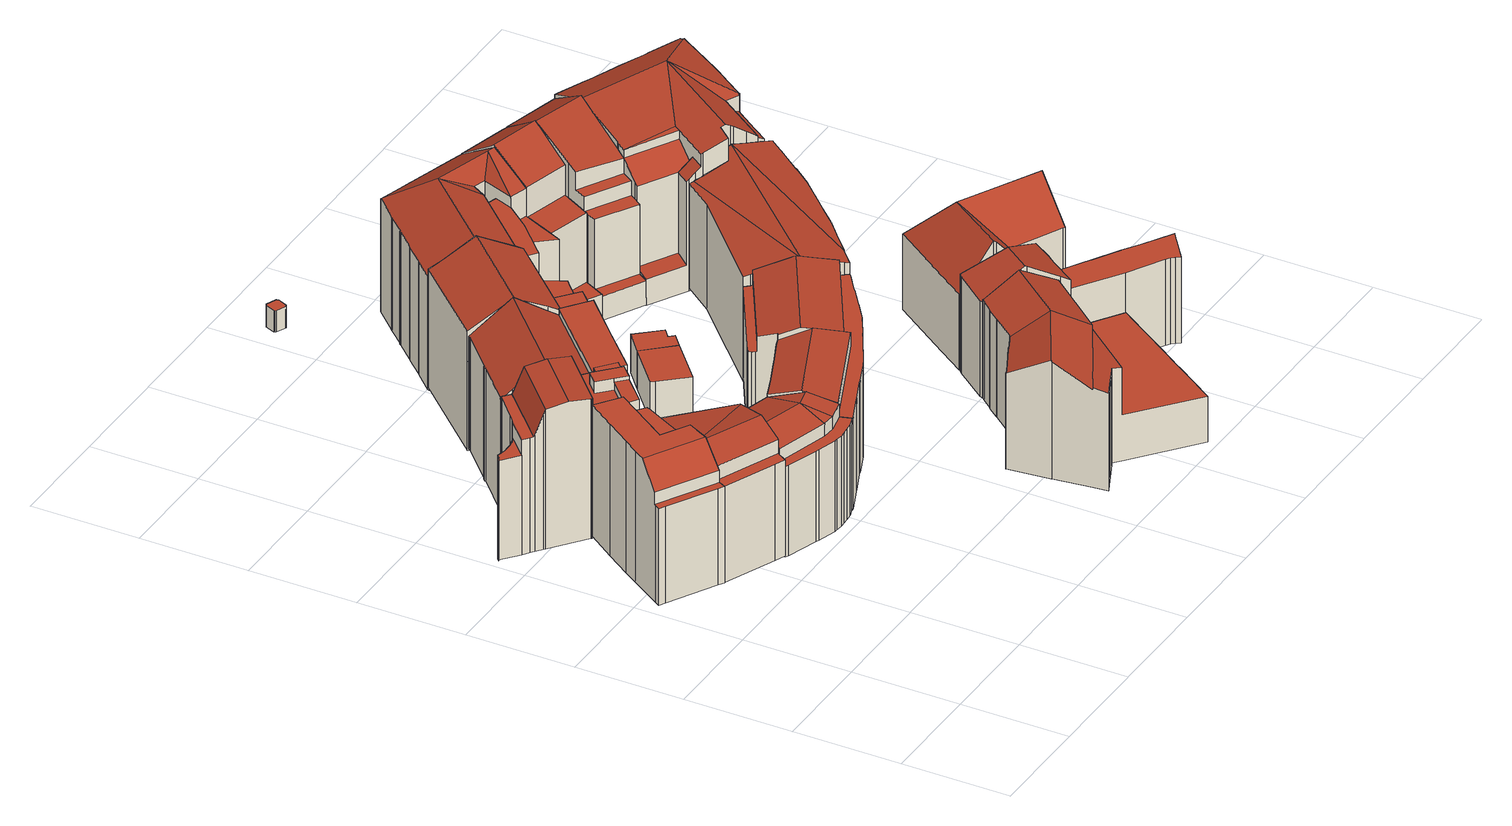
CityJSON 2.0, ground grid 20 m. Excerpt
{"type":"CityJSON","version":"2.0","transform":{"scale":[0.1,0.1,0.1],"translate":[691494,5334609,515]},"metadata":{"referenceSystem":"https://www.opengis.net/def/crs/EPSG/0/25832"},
"CityObjects":{
"building1":{"type":"Building","attributes":{"Gemeindeschluessel":"09162000","HoeheDach":"542.680","HoeheGrund":"517.402","Methode":"2000","NiedrigsteTraufeDesGebaeudes":"535.980","Geometrietyp2DReferenz":"3000","function":"31001_2000","roofType":"1000","measuredHeight":25.28,"storeysAboveGround":7},"geometry":[{"type":"MultiSurface","lod":"2","boundaries":[[[0,1,2,3]],[[4,5,6,7]],[[6,5,8,9,10,11,12,13]],[[14,15,16,17]],[[3,2,18,19]],[[20,21,22,23,24,10,9]],[[7,6,13,25]],[[0,26,12,11,27,28,1]],[[25,13,12,26]],[[29,16,15,30,31]],[[28,23,22,32,33,34,35,18,2,1]],[[19,18,35,36]],[[30,34,33,31]],[[37,17,16,29,32]],[[38,8,5,4]],[[20,9,8,38]],[[14,36,35,34,30,15]],[[10,24,27,11]],[[37,32,22,21]],[[28,27,24,23]],[[31,33,32,29]],[[37,21,20,38,4,7,25,26,0,3,19,36,14,17]]],"semantics":{"surfaces":[{"type":"WallSurface"},{"type":"RoofSurface"},{"type":"GroundSurface"}],"values":[0,0,1,0,0,0,0,0,0,1,1,0,0,0,0,0,0,0,0,1,0,2]}}]},
"building2":{"type":"Building","attributes":{"Gemeindeschluessel":"09162000","HoeheDach":"540.312","HoeheGrund":"517.470","Methode":"2000","NiedrigsteTraufeDesGebaeudes":"535.820","Geometrietyp2DReferenz":"3000","function":"31001_2000","roofType":"1000","measuredHeight":22.84,"storeysAboveGround":6},"geometry":[{"type":"MultiSurface","lod":"2","boundaries":[[[39,40,41,42,43]],[[44,45,46,47]],[[48,49,50,43,42]],[[51,52,53,54,49,48,55]],[[56,50,49,54]],[[57,39,43,50,56,58]],[[47,46,8,59]],[[60,61,62,63]],[[51,64,44,47,59,65,40,39,57,60,63,66,52]],[[44,64,67,68,69,45]],[[54,53,70,62,61,58,56]],[[46,45,69,71,9,8]],[[63,62,70,66]],[[55,48,42,41,72]],[[68,67,55,72,73]],[[69,68,73,71]],[[66,70,53,52]],[[57,58,61,60]],[[51,55,67,64]],[[40,65,9,71,73,72,41]],[[59,8,9,65]]],"semantics":{"surfaces":[{"type":"WallSurface"},{"type":"RoofSurface"},{"type":"GroundSurface"}],"values":[0,0,1,0,0,0,0,0,2,0,1,1,0,1,1,0,0,0,0,0,0]}}]},
"building3":{"type":"Building","attributes":{"Gemeindeschluessel":"09162000","HoeheDach":"544.440","HoeheGrund":"517.051","Methode":"2000","NiedrigsteTraufeDesGebaeudes":"536.100","Geometrietyp2DReferenz":"3000","function":"31001_9998","roofType":"3100","measuredHeight":27.39,"storeysAboveGround":8},"geometry":[{"type":"MultiSurface","lod":"2","boundaries":[[[74,75,76,77,78,79,80]],[[81,77,76,82]],[[83,84,85,86]],[[87,88,89,90]],[[91,92,93,94]],[[95,96,97,98]],[[99,100,101,102]],[[103,104,105,106]],[[102,101,107,108]],[[109,110,74,80,111]],[[88,112,113,114]],[[115,94,93,116,117,118]],[[119,120,84,83]],[[121,122,123,124]],[[125,96,95,126,127,128]],[[129,110,109,130,131,132,133,134,119,83,86,135,136,137,103,106,138,121,124,91,94,115,139,99,102,108,140,141,142,143,144,145,146,147,148,149,150,151,152]],[[129,152,153,90,89,154,155,82,76,75]],[[89,88,114,154]],[[135,156,157,136]],[[95,98,158,159,126]],[[120,160,161,116,93,92,123,122,162,105,104,163,157,156,85,84]],[[80,79,164,165,166,111]],[[146,145,78,77,81,167]],[[168,169,111,166,170,171,172,173]],[[86,85,156,135]],[[137,163,104,103]],[[132,131,168,173,174,175]],[[176,177,125,128]],[[138,162,122,121]],[[129,75,74,110]],[[145,144,164,79,78]],[[127,126,159,178]],[[139,179,100,99]],[[150,180,181,151]],[[133,161,160,134]],[[87,182,158,98,97,112,88]],[[141,140,183,184,172,171]],[[141,171,170,142]],[[155,154,114,185]],[[143,142,170,166,165]],[[87,90,153,181,180,186,187,182]],[[172,184,174,173]],[[161,188,117,116]],[[146,167,189,147]],[[148,147,189,178,159,158,182,187]],[[125,177,113,112,97,96]],[[124,123,92,91]],[[108,107,183,140]],[[115,118,179,139]],[[155,185,176,128,127,178,189,167,81,82]],[[185,114,113,177,176]],[[151,181,153,152]],[[130,169,168,131]],[[134,160,120,119]],[[148,187,186,149]],[[149,186,180,150]],[[132,175,188,161,133]],[[130,109,111,169]],[[106,105,162,138]],[[175,174,184,183,107,101,100,179,118,117,188]],[[136,157,163,137]],[[143,165,164,144]]],"semantics":{"surfaces":[{"type":"RoofSurface"},{"type":"WallSurface"},{"type":"GroundSurface"}],"values":[0,1,1,1,1,1,1,1,1,1,1,1,1,1,1,2,1,0,1,0,0,0,1,0,1,1,1,1,1,1,1,1,1,1,1,1,1,1,1,1,0,1,1,1,1,0,1,1,1,0,1,1,1,1,1,1,1,1,1,0,1,1]}}]},
"building4":{"type":"Building","attributes":{"Gemeindeschluessel":"09162000","HoeheDach":"538.760","HoeheGrund":"517.299","Methode":"2000","NiedrigsteTraufeDesGebaeudes":"534.660","Geometrietyp2DReferenz":"3000","function":"31001_9998","roofType":"2100","measuredHeight":21.46,"storeysAboveGround":6},"geometry":[{"type":"MultiSurface","lod":"2","boundaries":[[[190,191,192,193,194,195]],[[196,197,198,199]],[[190,195,200]],[[201,202,203,194,193]],[[204,205,192,191,206,207]],[[202,208,209,203]],[[210,211,212,213]],[[210,214,215,216,211]],[[194,203,209,195]],[[214,217,218,219,220,215]],[[221,200,220,219]],[[222,223,224,225]],[[200,195,216,215,220]],[[199,198,223,222]],[[226,227,218,217]],[[228,229,197,196]],[[230,231,232,233]],[[209,208,213,212]],[[206,191,190,234]],[[227,224,223,198,197,229,235,236,232,231,207,206,234,221,219,218]],[[201,193,192,205]],[[212,211,216,195,209]],[[237,236,235,238]],[[204,207,231,230]],[[234,190,200,221]],[[238,235,229,228]],[[233,232,236,237]],[[225,224,227,226]],[[214,210,213,208,202,201,205,204,230,233,237,238,228,196,199,222,225,226,217]]],"semantics":{"surfaces":[{"type":"RoofSurface"},{"type":"WallSurface"},{"type":"GroundSurface"}],"values":[0,1,0,1,1,1,1,1,0,1,1,1,0,1,1,1,1,1,1,0,1,0,1,1,1,1,1,1,2]}}]},
"building5":{"type":"Building","attributes":{"Gemeindeschluessel":"09162000","HoeheDach":"544.050","HoeheGrund":"516.880","Methode":"2000","NiedrigsteTraufeDesGebaeudes":"538.524","Geometrietyp2DReferenz":"3000","function":"31001_9998","roofType":"3100","measuredHeight":27.17,"storeysAboveGround":7},"geometry":[{"type":"MultiSurface","lod":"2","boundaries":[[[239,189,240,241]],[[242,243,244,245,246,239,241,247,248,249,250,251,252,253,254,255,256,257,258,259,260,261,262,263,264,265,266,267,268,269,270,271]],[[244,243,242,272,273,274]],[[257,275,276,258]],[[251,277,278,252]],[[266,279,280,267]],[[281,282,269,268,267,280]],[[241,240,283,247]],[[256,284,275,257]],[[254,285,286,255]],[[258,276,287,259]],[[247,283,288,248]],[[261,289,290,262]],[[253,291,292,254]],[[252,278,291,253]],[[288,283,240,189,293,294,295,282,281,280,279,296,297]],[[298,299,300,295,294,293]],[[292,285,254]],[[249,248,288,297,301,250]],[[278,277,301,297,296,302,303,290,289,304,287,276,275,284,286,285,292,291]],[[270,300,305,271]],[[263,303,302,264]],[[260,304,289,261]],[[255,286,284,256]],[[262,290,303,263]],[[295,300,270,269,282]],[[246,245,306,298,293,189,239]],[[259,287,304,260]],[[306,274,273,272,305,300,299,298]],[[271,305,272,242]],[[250,301,277,251]],[[296,279,266,265,264,302]],[[244,274,306,245]]],"semantics":{"surfaces":[{"type":"WallSurface"},{"type":"GroundSurface"},{"type":"RoofSurface"}],"values":[0,1,0,0,0,0,0,0,0,0,0,0,0,0,0,2,0,0,0,2,0,0,0,0,0,0,0,0,2,0,0,0,0]}}]},
"building6":{"type":"Building","attributes":{"Gemeindeschluessel":"09162000","HoeheDach":"543.790","HoeheGrund":"516.640","Methode":"2000","NiedrigsteTraufeDesGebaeudes":"533.607","Geometrietyp2DReferenz":"3000","function":"31001_9998","roofType":"3100","measuredHeight":27.15,"storeysAboveGround":6},"geometry":[{"type":"MultiSurface","lod":"2","boundaries":[[[307,308,309,310,311,312,313]],[[314,315,316,317]],[[318,319,320,321]],[[322,323,324,325]],[[326,327,328,329]],[[307,313,330,331]],[[332,333,334,335]],[[336,334,337,338]],[[339,340,341,342]],[[343,344,345,346,347,348]],[[349,350,348,347]],[[335,334,336,340,339]],[[317,316,310,309]],[[342,341,323,322]],[[351,321,320,352,333,332]],[[317,309,308,307,331,353,318,321,351,332,335,339,342,322,325,354,355,349,347,346,345,356,357,326,329,314]],[[345,344,358,356]],[[359,360,361,362,363,364,365]],[[330,313,312,360,359]],[[323,341,340,336,338,324]],[[324,338,337,366,355,354,325]],[[363,362,327,326,357,356,358]],[[361,360,312,311]],[[355,366,350,349]],[[311,310,316,315,328,327,362,361]],[[334,343,348,350,366,337]],[[333,352,320,319,365,364,363,358,344,343,334]],[[329,328,315,314]],[[353,331,330,359,365,319,318]]],"semantics":{"surfaces":[{"type":"WallSurface"},{"type":"GroundSurface"},{"type":"RoofSurface"}],"values":[0,0,0,0,0,0,0,0,0,0,0,0,0,0,0,1,0,0,2,2,0,0,0,0,2,2,2,0,0]}}]},
"building7":{"type":"Building","attributes":{"name":"Marienplatz (P7)","Gemeindeschluessel":"09162000","HoeheDach":"539.430","HoeheGrund":"516.953","Methode":"2000","NiedrigsteTraufeDesGebaeudes":"534.590","Geometrietyp2DReferenz":"3000","function":"31001_2000","roofType":"3100","measuredHeight":22.48,"storeysAboveGround":6},"geometry":[{"type":"MultiSurface","lod":"2","boundaries":[[[367,368,369,370]],[[371,372,373,374,375,376]],[[377,378,379,380]],[[381,382,383,384]],[[385,386,387,388]],[[374,389,390,375]],[[391,392,393,394,395,396,397]],[[398,399,400,401]],[[402,393,392,403]],[[404,405,406,407]],[[395,408,409,410,411,412,390,389]],[[376,375,390,412,413,414,415]],[[407,406,416,417]],[[418,408,395,419]],[[420,421,413,412,411]],[[380,379,422,423]],[[424,425,426,427]],[[402,428,207,429,393]],[[398,401,430,431,424,427,432,433,434,428,402,403,435,436,437,438,439,372,371,440,377,380,423,441,442,443,421,420,444,445,367,370,404,407,417,446,447,381,384,385,388]],[[442,448,449,443]],[[384,383,386,385]],[[439,450,373,372]],[[441,451,448,442]],[[378,452,453,454,449,448,451,422,379]],[[419,395,394,455]],[[401,400,456,430]],[[367,445,409,408,418,368]],[[440,452,378,377]],[[427,426,457,432]],[[431,458,425,424]],[[421,443,449,454,414,413]],[[399,398,388,387]],[[447,459,382,381]],[[430,456,458,431]],[[433,460,461,434]],[[434,461,207,428]],[[440,371,376,415,453,452]],[[455,394,393,429]],[[446,462,459,447]],[[438,463,450,439]],[[423,422,451,441]],[[453,415,414,454]],[[399,387,386,383,382,459,462,416,406,405,369,368,418,419,455,429,207,461,460,457,426,425,458,456,400]],[[417,416,462,446]],[[374,373,450,463,464,465,397,396,389]],[[420,411,410,444]],[[395,389,396]],[[370,369,405,404]],[[432,457,460,433]],[[403,392,391,435]],[[436,435,391,397,465]],[[437,464,463,438]],[[444,410,409,445]],[[436,465,464,437]]],"semantics":{"surfaces":[{"type":"WallSurface"},{"type":"RoofSurface"},{"type":"GroundSurface"}],"values":[0,0,0,0,0,0,1,0,0,0,1,1,0,0,0,0,0,0,2,0,0,0,0,1,0,0,0,0,0,0,0,0,0,0,0,0,0,0,0,0,0,0,1,0,1,0,0,0,0,0,0,0,0,0]}}]},
"building8":{"type":"Building","attributes":{"Gemeindeschluessel":"09162000","HoeheDach":"524.235","HoeheGrund":"516.806","Methode":"1000","NiedrigsteTraufeDesGebaeudes":"524.235","Geometrietyp2DReferenz":"3000","function":"31001_2000","roofType":"1000","measuredHeight":7.43},"geometry":[{"type":"MultiSurface","lod":"2","boundaries":[[[466,467,468,469]],[[470,469,468,471,472]],[[473,470,472,474]],[[474,472,471,475]],[[467,475,471,468]],[[473,466,469,470]],[[466,473,474,475,467]]],"semantics":{"surfaces":[{"type":"WallSurface"},{"type":"RoofSurface"},{"type":"GroundSurface"}],"values":[0,1,0,0,0,0,2]}}]},
"building9":{"type":"Building","attributes":{"Gemeindeschluessel":"09162000","HoeheDach":"524.218","HoeheGrund":"516.800","Methode":"1000","NiedrigsteTraufeDesGebaeudes":"524.218","Geometrietyp2DReferenz":"3000","function":"31001_2523","roofType":"1000","measuredHeight":7.42},"geometry":[{"type":"MultiSurface","lod":"2","boundaries":[[[473,470,476,477]],[[466,478,479,480,481,482,473,477]],[[477,476,469,466]],[[479,483,484,480]],[[466,469,485,478]],[[480,484,486,481]],[[482,487,470,473]],[[478,485,483,479]],[[481,486,487,482]],[[476,470,487,486,484,483,485,469]]],"semantics":{"surfaces":[{"type":"WallSurface"},{"type":"GroundSurface"},{"type":"RoofSurface"}],"values":[0,1,0,0,0,0,0,0,0,2]}}]},
"building10":{"type":"Building","attributes":{"Gemeindeschluessel":"09162000","HoeheDach":"539.971","HoeheGrund":"517.163","Methode":"2000","NiedrigsteTraufeDesGebaeudes":"525.990","Geometrietyp2DReferenz":"3000","function":"31001_9998","roofType":"3100","measuredHeight":22.81,"storeysAboveGround":5},"geometry":[{"type":"MultiSurface","lod":"2","boundaries":[[[488,489,490,491,492,493,494]],[[495,496,497,498,499,500,501]],[[502,503,504,505]],[[506,507,508,509]],[[510,511,512,513]],[[493,492,514,515,516,517]],[[518,519,520,521]],[[522,523,524,525]],[[490,526,520,519,500,499,527,514,491]],[[521,520,526,528]],[[529,530,531,532,533,505,504]],[[534,535,494,493,517,536,537,538]],[[539,540,541,542]],[[543,544,545,546,547,496,495,501,518,521,528,489,488,494,535,534,538,522,525,548,549,539,542,550,551,506,509,552,553,554,555,556,557,558,502,505,533,532,510,513]],[[515,529,504,503,559,516]],[[525,524,560,548]],[[538,537,523,522]],[[555,561,562,556]],[[551,563,507,506]],[[542,541,564,550]],[[547,546,545,565,566,567]],[[528,526,490,489]],[[556,562,568,557]],[[553,569,570,554]],[[501,500,519,518]],[[544,571,565,545]],[[552,572,569,553]],[[516,559,568,562,561,570,569,572,508,507,563]],[[532,531,511,510]],[[492,491,514]],[[536,517,516,563,564,541,540,573,560,524,523,537]],[[543,574,571,544]],[[554,570,561,555]],[[509,508,572,552]],[[550,564,563,551]],[[513,512,574,543]],[[498,575,530,529,515,527,499]],[[497,567,566,565,571,574,512,511,531,530,575,498]],[[527,515,514]],[[560,573,540,539,549,548]],[[559,503,502,558,557,568]],[[547,567,497,496]]],"semantics":{"surfaces":[{"type":"WallSurface"},{"type":"RoofSurface"},{"type":"GroundSurface"}],"values":[0,0,0,0,0,1,0,0,1,0,0,0,0,2,1,0,0,0,0,0,0,0,0,0,0,0,0,1,0,0,1,0,0,0,0,0,0,1,0,0,0,0]}}]},
"building11":{"type":"Building","attributes":{"Gemeindeschluessel":"09162000","HoeheDach":"520.093","HoeheGrund":"516.030","Methode":"3100","NiedrigsteTraufeDesGebaeudes":"520.093","Geometrietyp2DReferenz":"3000","function":"31001_2000","roofType":"1000","measuredHeight":4.06},"geometry":[{"type":"MultiSurface","lod":"2","boundaries":[[[576,577,578,579]],[[580,581,582,583]],[[584,585,586,587]],[[581,588,589,582]],[[590,576,579,591]],[[592,593,594,595]],[[596,590,591,597]],[[577,584,587,578]],[[585,580,583,586]],[[598,596,597,599]],[[593,598,599,594]],[[588,592,595,589]],[[580,585,584,577,576,590,596,598,593,592,588,581]],[[582,589,595,594,599,597,591,579,578,587,586,583]]],"semantics":{"surfaces":[{"type":"WallSurface"},{"type":"RoofSurface"},{"type":"GroundSurface"}],"values":[0,0,0,0,0,0,0,0,0,0,0,0,1,2]}}]},
"building12":{"type":"Building","attributes":{"Gemeindeschluessel":"09162000","HoeheDach":"543.300","HoeheGrund":"515.950","Methode":"2000","NiedrigsteTraufeDesGebaeudes":"516.060","Geometrietyp2DReferenz":"3000","function":"31001_9998","roofType":"3100","measuredHeight":27.35,"storeysAboveGround":7},"geometry":[{"type":"MultiSurface","lod":"2","boundaries":[[[600,601,602,603]],[[604,605,606,607]],[[608,609,610,611]],[[612,613,614,615,602,601,606,605,616]],[[617,618,619,605,604]],[[620,621,622,623,624,625,626,627,628,629,630,631]],[[632,633,634,635]],[[636,637,618,617]],[[638,630,629,639]],[[611,610,640,641]],[[642,643,644]],[[645,635,634,603,602]],[[646,627,626,647]],[[648,649,650]],[[651,652,653,619,620,654]],[[647,626,625,655]],[[607,636,617,604]],[[656,657,658,659]],[[645,602,615,660]],[[661,662,648,650]],[[638,644,643,631,630]],[[632,663,664,665,666,633]],[[641,640,667,668]],[[668,667,669,670]],[[665,664,622,621,671]],[[634,633,666,600,603]],[[639,629,628,672]],[[673,652,651,674]],[[610,609,654,620,631,643,642,675,676,677,678,649,648,662,679,658,657,669,667,640]],[[679,662,661]],[[680,678,677,681]],[[672,628,627,646]],[[619,618,620]],[[671,637,636,607,606,601]],[[682,613,612,683]],[[666,665,671,601,600]],[[663,632,635,645,660,684,682,683,673,674,608,611,641,668,670,656,659,661,650,680,681,685,686,644,638,639,672,646,647,655,687,688]],[[660,615,614,684]],[[655,625,624,687]],[[673,683,612,616,653,652]],[[684,614,613,682]],[[659,658,679,661]],[[605,619,653,616]],[[670,669,657,656]],[[671,621,637]],[[687,624,623,688]],[[650,649,678,680]],[[663,688,623,622,664]],[[681,677,676,685]],[[608,674,651,654,609]],[[685,676,675,686]],[[618,637,621,620]],[[686,675,642,644]]],"semantics":{"surfaces":[{"type":"WallSurface"},{"type":"RoofSurface"},{"type":"GroundSurface"}],"values":[0,0,0,1,0,1,0,0,0,0,0,0,0,0,1,0,1,0,0,0,0,0,0,0,1,1,0,0,1,0,0,0,1,0,0,0,2,0,0,0,0,0,0,0,1,0,0,0,0,0,0,1,0]}}]},
"building13":{"type":"Building","attributes":{"Gemeindeschluessel":"09162000","HoeheDach":"540.430","HoeheGrund":"517.079","Methode":"2000","NiedrigsteTraufeDesGebaeudes":"535.259","Geometrietyp2DReferenz":"3000","function":"31001_9998","roofType":"3200","measuredHeight":23.35,"storeysAboveGround":6},"geometry":[{"type":"MultiSurface","lod":"2","boundaries":[[[689,690,691,692,693,694,695,696,697,698,699,700,701,702,703,704,705,706,707]],[[697,708,709,698]],[[710,711,712,713,714,715,716,717]],[[702,718,719,703]],[[720,717,716,721,722,723,724,709,708,725,726]],[[705,727,728,706]],[[723,722,700]],[[692,711,710,693]],[[696,725,708,697]],[[701,700,722,721]],[[716,715,729,728,727,730,719,718,721]],[[691,712,711,692]],[[703,719,730,704]],[[690,713,712,691]],[[704,730,727,705]],[[699,724,723,700]],[[694,693,710,717,720]],[[689,707,729,715,714]],[[698,709,724,699]],[[706,728,729,707]],[[695,726,725,696]],[[694,720,726,695]],[[701,721,718,702]],[[689,714,713,690]]],"semantics":{"surfaces":[{"type":"GroundSurface"},{"type":"WallSurface"},{"type":"RoofSurface"}],"values":[0,1,2,1,2,1,1,1,1,1,2,1,1,1,1,1,1,1,1,1,1,1,1,1]}}]},
"building14":{"type":"Building","attributes":{"Gemeindeschluessel":"09162000","HoeheDach":"538.879","HoeheGrund":"516.370","Methode":"2000","NiedrigsteTraufeDesGebaeudes":"536.451","Geometrietyp2DReferenz":"3000","function":"31001_2000","roofType":"3100","measuredHeight":22.51,"storeysAboveGround":6},"geometry":[{"type":"MultiSurface","lod":"2","boundaries":[[[731,732,733,734]],[[735,736,737,738]],[[739,740,741,742]],[[743,744,745,746]],[[747,748,749,750]],[[733,732,751,752,753,754,755,756]],[[757,758,759,760]],[[761,762,763,764]],[[765,766,762,761]],[[767,752,751,768]],[[769,770,771,737,736,772,773,759,758,774,775,776,749,748,777,763,762,766,778,779,780,781,782,783,784,785,755,754]],[[786,782,781,787]],[[788,774,758,757]],[[789,790,740,739,791,792]],[[738,737,771,793]],[[794,795,744,743]],[[796,777,748,747]],[[797,798,799,800]],[[801,802,798,797]],[[787,781,780,803]],[[804,805,802,801]],[[806,807,734,733,756,808,795,794]],[[760,759,773,809]],[[750,749,776,810]],[[745,744,795,808,811,741,740,790,789]],[[812,779,778,813]],[[811,814,815,816,742,741]],[[817,770,769,818]],[[755,785,819,820,821,822]],[[819,785,784,823]],[[823,784,783,824]],[[810,776,775,825]],[[800,799,822,821]],[[813,778,766,765]],[[746,745,789,792]],[[826,753,752,767]],[[803,780,779,812]],[[827,772,736,735]],[[815,814,805,804]],[[826,828,818,769,754,753]],[[825,775,774,788]],[[809,773,772,827]],[[812,813,765,761,764,796,747,750,810,825,788,757,760,809,827,735,738,793,817,818,828,826,767,768,731,734,807,806,794,743,746,792,791,739,742,816,815,804,801,797,800,821,820,819,823,824,786,787,803]],[[768,751,732,731]],[[756,755,822,799,798,802,805,814,811,808]],[[764,763,777,796]],[[793,771,770,817]],[[824,783,782,786]]],"semantics":{"surfaces":[{"type":"WallSurface"},{"type":"RoofSurface"},{"type":"GroundSurface"}],"values":[0,0,0,0,0,1,0,0,0,0,1,0,0,0,0,0,0,0,0,0,0,0,0,0,1,0,0,0,0,0,0,0,0,0,0,0,0,0,0,0,0,0,2,0,1,0,0,0]}}]},
"building15":{"type":"Building","attributes":{"Gemeindeschluessel":"09162000","HoeheDach":"521.270","HoeheGrund":"517.879","Methode":"2000","NiedrigsteTraufeDesGebaeudes":"521.270","Geometrietyp2DReferenz":"3000","function":"51009_1610","roofType":"1000","measuredHeight":3.39},"geometry":[{"type":"MultiSurface","lod":"2","boundaries":[[[829,830,831,832,833,834]],[[835,829,834,836]],[[837,832,831,838]],[[836,834,833,839]],[[840,830,829,835]],[[838,831,830,840]],[[839,833,832,837]],[[836,839,837,838,840,835]]],"semantics":{"surfaces":[{"type":"RoofSurface"},{"type":"WallSurface"},{"type":"GroundSurface"}],"values":[0,1,1,1,1,1,1,2]}}]},
"building16":{"type":"Building","attributes":{"Gemeindeschluessel":"09162000","HoeheDach":"543.662","HoeheGrund":"515.940","Methode":"2000","NiedrigsteTraufeDesGebaeudes":"520.900","Geometrietyp2DReferenz":"3000","function":"31001_9998","roofType":"3100","measuredHeight":27.72,"storeysAboveGround":6},"geometry":[{"type":"MultiSurface","lod":"2","boundaries":[[[841,842,843,844,845,846]],[[847,848,849,850]],[[851,852,848,847]],[[853,854,855,856,857,858,859]],[[855,854,860,861]],[[850,849,844,843]],[[845,844,849,848,852,862,863,864]],[[865,866,867,868,869,870,871]],[[861,860,872,873]],[[843,842,841,874,875,857,856,855,861,873,876,871,870,869,877,878,879,851,847,850]],[[860,854,853,880,872]],[[881,858,857,875,874,882,883]],[[879,862,852,851]],[[872,880,884,865,871,876,873]],[[859,858,881,866,865,884]],[[881,883,867,866]],[[868,864,863,862,879,878,877,869]],[[853,859,884,880]],[[883,882,846,845,864,868,867]],[[841,846,882,874]]],"semantics":{"surfaces":[{"type":"WallSurface"},{"type":"RoofSurface"},{"type":"GroundSurface"}],"values":[0,0,0,0,0,0,1,0,0,2,1,0,0,0,1,0,0,0,1,0]}}]},
"building17":{"type":"Building","attributes":{"Gemeindeschluessel":"09162000","HoeheDach":"533.644","HoeheGrund":"516.954","Methode":"2000","NiedrigsteTraufeDesGebaeudes":"533.644","Geometrietyp2DReferenz":"3000","function":"31001_9998","roofType":"1000","measuredHeight":16.69,"storeysAboveGround":5},"geometry":[{"type":"MultiSurface","lod":"2","boundaries":[[[885,886,887,888]],[[889,890,891,892]],[[893,886,885,894,895,896,897,898,899,900,901,890,889]],[[900,899,902,903]],[[895,894,904,905]],[[894,885,888,904]],[[886,893,906,887]],[[890,901,907,891]],[[898,897,908,909]],[[899,898,909,902]],[[897,896,910,908]],[[896,895,905,910]],[[901,900,903,907]],[[893,889,892,906]],[[892,891,907,903,902,909,908,910,905,904,888,887,906]]],"semantics":{"surfaces":[{"type":"WallSurface"},{"type":"RoofSurface"},{"type":"GroundSurface"}],"values":[0,0,1,0,0,0,0,0,0,0,0,0,0,0,2]}}]},
"building18":{"type":"Building","attributes":{"Gemeindeschluessel":"09162000","HoeheDach":"521.245","HoeheGrund":"518.063","Methode":"1000","NiedrigsteTraufeDesGebaeudes":"521.245","Geometrietyp2DReferenz":"3000","function":"31001_1000","roofType":"1000","measuredHeight":3.18,"storeysAboveGround":1},"geometry":[{"type":"MultiSurface","lod":"2","boundaries":[[[911,912,913,914]],[[915,916,917,918]],[[919,920,921,922,923,918,917,913,912,924]],[[925,926,920,919]],[[927,921,920,926]],[[914,913,917,916]],[[928,925,919,924]],[[929,923,922,930]],[[928,924,912,911]],[[927,930,922,921]],[[927,926,925,928,911,914,916,915,929,930]],[[915,918,923,929]]],"semantics":{"surfaces":[{"type":"WallSurface"},{"type":"RoofSurface"},{"type":"GroundSurface"}],"values":[0,0,1,0,0,0,0,0,0,0,2,0]}}]},
"building19":{"type":"Building","attributes":{"Gemeindeschluessel":"09162000","HoeheDach":"539.421","HoeheGrund":"516.960","Methode":"2000","NiedrigsteTraufeDesGebaeudes":"531.126","Geometrietyp2DReferenz":"3000","function":"31001_9998","roofType":"3100","measuredHeight":22.46,"storeysAboveGround":4},"geometry":[{"type":"MultiSurface","lod":"2","boundaries":[[[931,932,933,934]],[[935,936,937,938,939,940,941,942]],[[943,944,945,946]],[[932,931,947,948,949,950]],[[951,952,953,954]],[[945,955,956,957,958,946]],[[959,960,944,943]],[[961,962,949,948]],[[934,933,963,964]],[[963,933,932,950,965,966,967]],[[965,950,949,962,968,956,966]],[[948,947,931,934,964,969,938,937,936,935,970,951,954,959,943,946,958,957,971,961]],[[944,960,953,972,966,956,955,945]],[[938,969,964,963,967,939]],[[952,973,942,941,940,939,967,966,972,953]],[[968,962,961,971,957,956]],[[970,935,942,973,952,951]],[[954,953,960,959]]],"semantics":{"surfaces":[{"type":"WallSurface"},{"type":"RoofSurface"},{"type":"GroundSurface"}],"values":[0,0,0,0,0,0,0,0,0,1,1,2,1,0,1,0,0,0]}}]},
"building20":{"type":"Building","attributes":{"Gemeindeschluessel":"09162000","HoeheDach":"543.600","HoeheGrund":"515.881","Methode":"2000","NiedrigsteTraufeDesGebaeudes":"520.610","Geometrietyp2DReferenz":"3000","function":"31001_9998","roofType":"3100","measuredHeight":27.72,"storeysAboveGround":6},"geometry":[{"type":"MultiSurface","lod":"2","boundaries":[[[974,975,976,977,978,979]],[[850,980,981,982]],[[983,841,874,857,984]],[[985,841,983,986,987]],[[983,984,988,989,990,991,992,986]],[[855,861,993,994,979,978]],[[995,996,994,993]],[[997,998,975,974,996,995]],[[997,995,993,861]],[[985,987,980,850]],[[991,999,1000,982,981,992]],[[1001,1002,1003,1004]],[[1002,989,988,1003]],[[976,1001,1004,977]],[[996,974,979,994]],[[999,991,990,1005]],[[984,857,855,978,977,1004,1003,988]],[[981,980,987,986,992]],[[999,1005,998,997,861,855,857,874,841,985,850,982,1000]],[[998,1005,990,989,1002,1001,976,975]]],"semantics":{"surfaces":[{"type":"RoofSurface"},{"type":"WallSurface"},{"type":"GroundSurface"}],"values":[0,1,1,1,0,1,0,1,1,1,1,0,1,1,1,1,1,0,2,1]}}]},
"building21":{"type":"Building","attributes":{"Gemeindeschluessel":"09162000","HoeheDach":"543.110","HoeheGrund":"515.777","Methode":"2000","NiedrigsteTraufeDesGebaeudes":"520.901","Geometrietyp2DReferenz":"3000","function":"31001_9998","roofType":"2100","measuredHeight":27.33,"storeysAboveGround":8},"geometry":[{"type":"MultiSurface","lod":"2","boundaries":[[[1006,1007,1008,1009]],[[1010,1011,1007,1006]],[[1012,1013,1014,1015,1016,1017,1018,1019,1020,1021,1008,1007,1011,1022,1023,1024]],[[1025,1026,1027,1028,1029,1030,1031,1032,1033,1034,1035,1036,1037,1038,1039,1040,1041,1042,1043,1044,1045,1046,1047,1048,1049,1050,1051,1052,1053,1054,1055,1056,1010,1006,1009,1057,1058,1059,1060,1061,1062,1063,1064]],[[1065,1066,1067,1068]],[[1030,1029,1069,1070,1071]],[[1048,1072,1073,1049]],[[1057,1021,1020,1058]],[[1067,1074,1075,1076,1077,1068]],[[1037,1078,1079,1038]],[[1070,1069,1080,1081,1082,1083,1013,1012]],[[1032,1084,1085,1033]],[[1086,1087,1088]],[[1089,1090,1077,1076]],[[1091,1092,1079,1078,1093,1089,1076,1075]],[[1062,1016,1015,1063]],[[1045,1094,1095,1046]],[[1041,1096,1097,1042]],[[1098,1099,1100,1101,1073,1072]],[[1027,1081,1080,1028]],[[1102,1086,1103,1104,1099,1098]],[[1100,1099,1104]],[[1060,1018,1017,1061]],[[1090,1105,1106,1085,1084,1065,1068,1077]],[[1107,1101,1100,1108]],[[1058,1020,1019,1059]],[[1009,1008,1021,1057]],[[1028,1080,1069,1029]],[[1050,1049,1073,1101,1107,1109]],[[1067,1012,1110,1111,1097,1096,1074]],[[1052,1051,1112,1113,1088,1114]],[[1034,1106,1105,1035]],[[1041,1040,1091,1075,1074,1096]],[[1107,1108,1115,1109]],[[1039,1092,1091,1040]],[[1025,1064,1014,1013,1083]],[[1033,1085,1106,1034]],[[1059,1019,1018,1060]],[[1103,1086,1088,1113]],[[1063,1015,1014,1064]],[[1056,1022,1011,1010]],[[1026,1082,1081,1027]],[[1044,1043,1111,1110,1116]],[[1108,1100,1117,1115]],[[1051,1050,1109,1115,1117,1112]],[[1036,1035,1105,1090,1089,1093]],[[1054,1053,1118,1024,1023,1055]],[[1012,1024,1118,1114,1088,1087]],[[1055,1023,1022,1056]],[[1116,1110,1012,1087,1086,1102,1095,1094]],[[1025,1083,1082,1026]],[[1042,1097,1111,1043]],[[1038,1079,1092,1039]],[[1036,1093,1078,1037]],[[1100,1104,1103,1113,1112,1117]],[[1066,1119,1071,1070,1012,1067]],[[1061,1017,1016,1062]],[[1116,1094,1045,1044]],[[1030,1071,1119,1031]],[[1047,1046,1095,1102,1098,1072,1048]],[[1032,1031,1119,1066,1065,1084]],[[1052,1114,1118,1053]]],"semantics":{"surfaces":[{"type":"WallSurface"},{"type":"RoofSurface"},{"type":"GroundSurface"}],"values":[0,0,1,2,0,0,0,0,0,0,1,0,1,0,1,0,0,0,1,0,0,0,0,1,0,0,0,0,0,1,0,0,0,1,0,0,0,0,0,0,0,0,0,0,0,0,0,1,0,1,0,0,0,0,1,1,0,0,0,0,0,0]}}]}
},
"vertices":[
[47,622,24],[47,622,277],[64,648,277],[64,648,24],[102,501,24],[102,501,210],[16,550,210],[16,550,24],[113,494,210],[119,505,210],[120,508,210],[12,569,210],[10,566,210],[4,556,210],[212,690,24],[212,690,245],[211,686,245],[211,686,24],[96,695,277],[96,695,24],[119,505,24],[149,565,24],[149,565,277],[137,542,277],[120,508,233],[4,556,24],[10,566,24],[12,569,233],[33,601,277],[157,581,245],[178,715,245],[107,610,245],[157,581,277],[107,610,277],[178,715,277],[133,748,277],[133,748,24],[157,581,24],[113,494,24],
[157,581,25],[149,565,25],[149,565,253],[149,566,253],[157,581,250],[229,445,25],[229,445,210],[209,453,210],[209,453,25],[302,566,238],[303,568,237],[201,667,237],[270,512,25],[304,569,25],[304,569,208],[303,568,208],[270,512,253],[201,667,208],[211,686,25],[211,686,208],[113,494,25],[212,690,25],[212,690,208],[303,602,208],[303,602,25],[242,466,25],[119,505,25],[303,569,25],[242,466,238],[241,465,237],[241,465,210],[303,569,208],[123,515,210],[148,564,253],[123,515,237],
[131,750,289],[133,748,289],[134,748,289],[228,838,289],[226,840,289],[196,864,294],[102,773,294],[228,838,249],[134,748,249],[2,849,20],[2,849,211],[8,854,211],[8,854,20],[245,741,218],[245,741,264],[201,698,264],[201,698,218],[62,858,20],[62,858,211],[70,861,211],[70,861,20],[248,779,257],[248,779,271],[266,762,271],[266,762,257],[92,876,20],[92,876,241],[133,914,241],[133,914,20],[19,860,20],[19,860,211],[27,858,211],[27,858,20],[132,915,241],[132,915,20],[70,799,20],[131,750,20],[70,799,289],[245,741,271],[227,758,271],[227,758,264],[78,865,20],[76,864,211],[76,864,241],[78,865,241],[3,849,20],[3,849,211],[45,856,20],[45,856,211],[53,856,211],[53,856,20],[224,802,271],[236,791,257],[236,791,249],[224,802,249],[133,748,20],[66,802,20],[54,811,20],[48,816,20],[36,825,20],[5,851,20],[9,852,20],[12,855,20],[13,854,20],[36,856,20],[86,870,20],[133,916,20],[149,902,20],[161,893,20],[165,890,20],[195,865,20],[226,840,20],[230,837,20],[241,827,20],[303,776,20],[257,732,20],[255,735,20],[210,692,20],[212,690,20],[212,690,218],[180,714,264],[180,714,249],[9,852,211],[12,855,211],[291,786,257],[258,813,257],[5,851,211],[36,825,211],[36,856,211],[13,854,211],[195,865,294],[165,890,289],[164,890,289],[230,837,249],[54,811,244],[66,802,279],[161,893,279],[149,902,245],[148,904,240],[53,812,240],[53,812,241],[48,816,241],[203,782,249],[203,782,271],[258,813,249],[86,870,241],[255,735,218],[210,692,218],[291,786,218],[133,916,241],[148,904,241],[227,758,249],[257,732,218],[303,776,218],[36,825,241],[241,827,249],
[363,431,221],[400,439,221],[400,441,222],[385,490,238],[385,491,238],[351,484,238],[339,410,23],[339,410,197],[334,410,197],[334,410,23],[339,432,221],[385,490,23],[383,497,23],[383,497,236],[407,418,23],[400,441,23],[400,439,197],[407,418,197],[367,553,23],[367,553,219],[270,512,23],[270,512,236],[304,569,220],[304,569,23],[242,466,23],[242,466,223],[267,507,238],[229,445,23],[229,445,197],[238,460,197],[238,460,221],[339,432,197],[298,421,23],[298,421,197],[293,423,197],[293,423,23],[234,443,23],[234,443,197],[351,409,23],[351,409,197],[401,416,23],[401,416,197],[387,412,197],[387,412,23],[363,431,197],[362,409,197],[373,410,197],[373,410,23],[362,409,23],
[241,827,19],[230,837,259],[230,837,19],[445,915,19],[444,913,19],[367,839,19],[303,776,19],[256,815,19],[226,840,19],[195,865,19],[194,866,19],[165,890,19],[161,893,19],[149,903,19],[133,916,19],[136,919,19],[202,981,19],[201,982,19],[202,983,19],[205,986,19],[206,985,19],[269,1046,19],[269,1047,19],[272,1050,19],[290,1037,19],[331,1005,19],[335,1002,19],[336,1001,19],[340,998,19],[374,971,19],[383,964,19],[398,952,19],[446,915,19],[445,915,248],[444,913,248],[367,839,248],[202,983,236],[205,986,236],[161,893,261],[149,903,250],[336,1001,289],[340,998,286],[374,971,256],[383,964,248],[226,840,263],[201,982,236],[136,919,236],[202,981,236],[206,985,236],[195,865,290],[269,1047,236],[272,1050,236],[133,916,235],[136,919,235],[256,815,235],[397,952,235],[398,952,235],[335,1002,290],[194,866,290],[256,815,248],[397,952,248],[398,952,248],[165,890,264],[331,1005,287],[290,1037,251],[269,1046,237],[446,915,248],[303,776,248],
[482,950,16],[493,961,16],[536,1002,16],[536,1002,186],[493,961,186],[493,961,223],[482,950,223],[559,1024,16],[559,1024,186],[546,1012,186],[546,1012,16],[398,952,16],[398,952,245],[383,964,256],[383,964,16],[272,1050,16],[272,1050,186],[271,1052,186],[271,1052,16],[553,1074,16],[553,1074,186],[540,1061,186],[540,1061,16],[446,915,223],[446,915,16],[340,998,16],[340,998,285],[336,1001,288],[336,1001,16],[336,1001,186],[272,1053,244],[272,1053,186],[331,1005,16],[331,1005,186],[290,1037,186],[290,1037,16],[469,1143,288],[473,1140,285],[473,1140,16],[469,1143,16],[464,1147,16],[464,1147,285],[423,1180,16],[423,1180,256],[344,994,16],[344,994,282],[401,950,16],[272,1053,16],[405,1196,16],[522,1099,16],[533,1091,16],[522,1099,251],[401,950,223],[447,999,223],[447,999,186],[533,1091,186],[533,1091,243],[447,999,243],[401,950,243],[405,1196,244],
[774,631,20],[774,631,197],[779,625,197],[779,625,20],[519,616,20],[503,610,20],[503,610,224],[516,615,224],[516,615,234],[519,616,234],[503,656,20],[503,656,196],[501,661,196],[501,661,20],[673,544,20],[673,544,197],[667,541,197],[667,541,20],[635,523,20],[635,523,197],[629,520,197],[629,520,20],[552,571,239],[540,585,244],[383,497,239],[385,490,237],[400,441,223],[593,522,223],[586,531,226],[553,570,240],[382,498,240],[596,502,20],[596,502,197],[590,498,197],[590,498,20],[400,441,20],[385,490,20],[775,621,20],[775,621,197],[744,598,197],[744,598,20],[768,638,226],[764,643,228],[745,665,235],[725,689,243],[722,692,244],[719,696,243],[676,747,226],[507,647,226],[740,594,197],[740,594,20],[768,638,197],[586,531,197],[725,689,20],[719,696,20],[506,664,196],[506,664,20],[510,460,20],[510,460,197],[504,458,197],[504,458,20],[407,418,20],[400,441,197],[558,480,20],[552,477,20],[462,440,20],[457,438,20],[411,419,20],[383,497,20],[367,553,20],[408,569,20],[450,587,20],[455,589,20],[505,650,20],[517,671,20],[666,759,20],[674,750,20],[745,665,20],[764,643,20],[709,571,20],[704,567,20],[666,759,196],[674,750,196],[455,589,224],[517,671,196],[505,650,196],[507,647,196],[676,747,196],[593,522,197],[558,480,197],[462,440,197],[552,477,197],[704,567,197],[457,438,197],[411,419,197],[709,571,197],[450,587,224],[408,569,224],[367,553,224],
[558,895,18],[487,833,18],[487,833,92],[558,895,92],[604,843,92],[492,826,92],[533,780,92],[604,843,18],[533,780,18],[492,826,18],
[601,847,92],[601,847,18],[596,928,18],[634,885,18],[619,872,18],[623,867,18],[627,863,18],[634,885,92],[619,872,92],[596,928,92],[623,867,92],[627,863,92],
[647,106,22],[650,79,22],[650,79,210],[647,106,214],[647,106,210],[638,176,248],[638,176,22],[739,103,22],[854,8,22],[854,8,110],[739,103,110],[739,103,202],[725,114,205],[725,114,22],[852,349,22],[852,349,248],[861,343,242],[861,343,22],[724,302,22],[724,302,211],[756,341,211],[756,341,22],[926,298,22],[926,298,110],[1009,242,110],[1009,242,22],[699,135,210],[816,199,210],[768,250,250],[638,178,250],[719,111,22],[719,111,205],[688,97,207],[688,97,22],[634,258,22],[634,258,207],[669,275,209],[669,275,22],[653,81,210],[816,199,202],[653,81,22],[907,311,210],[907,311,110],[910,309,110],[910,309,22],[907,311,22],[629,251,22],[638,178,22],[629,251,210],[628,256,207],[628,256,22],[695,287,22],[695,287,210],[698,288,210],[698,288,22],[961,169,22],[945,145,22],[921,109,22],[912,96,22],[905,85,22],[673,277,22],[690,285,22],[719,298,22],[722,299,22],[758,344,22],[773,363,22],[776,366,22],[791,384,22],[795,389,22],[796,388,22],[849,351,22],[849,351,250],[673,277,209],[791,384,212],[795,389,212],[722,299,211],[719,298,211],[921,109,110],[912,96,110],[905,85,110],[796,388,212],[773,363,211],[776,366,211],[945,145,110],[758,344,211],[690,285,210],[961,169,110],[816,199,110],
[445,1516,51],[447,1517,51],[447,1517,10],[445,1516,10],[469,1508,51],[470,1506,51],[470,1506,10],[469,1508,10],[449,1518,51],[468,1510,51],[468,1510,10],[449,1518,10],[462,1488,51],[462,1488,10],[438,1498,51],[438,1498,10],[459,1487,51],[458,1486,51],[458,1486,10],[459,1487,10],[438,1496,51],[438,1496,10],[439,1494,51],[439,1494,10],
[651,1178,194],[651,1178,227],[614,1132,227],[614,1132,194],[636,1220,11],[636,1220,227],[663,1212,227],[663,1212,11],[464,1147,10],[464,1147,280],[423,1180,244],[423,1180,10],[554,1074,227],[560,1080,227],[586,1105,227],[590,1109,227],[523,1099,227],[650,1245,11],[650,1245,247],[636,1220,247],[595,1281,283],[705,1249,283],[719,1245,283],[722,1252,278],[753,1322,227],[745,1325,227],[700,1338,227],[695,1340,227],[631,1358,227],[625,1360,227],[573,1375,227],[573,1374,228],[666,1125,10],[666,1125,194],[650,1088,194],[650,1088,10],[673,1238,11],[673,1238,247],[573,1375,10],[625,1360,10],[405,1195,227],[405,1195,10],[536,1335,227],[536,1335,228],[536,1335,10],[614,1132,10],[695,1340,10],[700,1338,10],[501,1298,228],[501,1298,227],[501,1298,10],[472,1140,280],[522,1099,247],[523,1099,247],[467,1144,283],[745,1325,10],[442,1235,10],[442,1235,227],[469,1264,227],[469,1264,10],[590,1109,10],[473,1268,10],[473,1268,228],[691,1180,10],[691,1180,253],[685,1168,247],[685,1168,194],[406,1198,227],[406,1198,10],[438,1231,227],[438,1231,10],[651,1178,247],[631,1358,10],[522,1099,10],[472,1140,10],[532,1332,227],[532,1331,228],[504,1301,228],[504,1302,227],[473,1268,227],[504,1302,10],[504,1301,10],[560,1080,10],[554,1074,10],[586,1105,10],[532,1331,10],[532,1332,10],[753,1322,10],[722,1252,10],
[969,363,21],[957,346,21],[926,298,21],[910,309,21],[861,343,21],[852,349,21],[796,388,21],[797,390,21],[796,390,21],[798,395,21],[845,456,21],[847,458,21],[849,460,21],[850,459,21],[852,461,21],[912,432,21],[918,431,21],[980,403,21],[991,398,21],[796,390,206],[798,395,206],[861,343,252],[910,309,215],[926,298,203],[957,346,204],[969,363,205],[990,397,206],[895,396,254],[858,345,254],[850,459,208],[852,461,205],[852,349,250],[849,460,208],[847,458,208],[847,458,207],[845,456,207],[797,390,207],[796,388,207],[918,431,205],[980,403,205],[991,398,205],[912,432,207],
[764,643,14],[764,643,224],[745,665,232],[745,665,14],[872,708,14],[872,708,215],[845,684,216],[845,684,14],[825,912,14],[825,912,217],[866,967,215],[866,967,14],[719,696,14],[719,696,235],[674,750,218],[674,750,14],[962,803,14],[962,803,215],[960,801,215],[960,801,14],[774,631,220],[779,625,218],[783,628,218],[809,652,217],[969,945,239],[727,686,239],[902,740,14],[902,740,215],[877,713,215],[877,713,14],[988,839,14],[988,839,216],[985,834,216],[985,834,14],[1010,868,14],[1010,868,217],[779,625,14],[774,631,14],[810,652,217],[814,656,217],[841,680,216],[873,709,215],[874,711,215],[906,744,215],[931,770,215],[935,774,215],[964,806,215],[1013,873,217],[1034,901,218],[1038,906,218],[1037,906,218],[1031,910,220],[1017,918,225],[993,931,232],[973,943,238],[1031,910,14],[1037,906,14],[906,744,14],[666,759,215],[803,891,216],[803,891,14],[666,759,14],[841,680,14],[725,689,14],[725,689,238],[964,806,14],[930,930,14],[930,930,234],[950,955,233],[950,955,14],[889,953,14],[889,953,222],[1038,906,14],[885,956,14],[885,956,220],[727,687,14],[727,686,14],[727,687,239],[874,711,14],[935,774,14],[873,962,217],[1034,901,14],[1013,873,14],[876,961,218],[876,961,14],[873,962,14],[814,656,14],[810,652,14],[973,943,14],[969,945,14],[967,946,14],[967,946,238],[993,931,14],[1017,918,14],[931,770,14],[783,628,14],[873,709,14],[809,652,14],
[1003,318,63],[1016,310,63],[1024,305,63],[1035,323,63],[969,363,63],[957,346,63],[1003,318,29],[957,346,29],[1035,323,29],[1024,305,29],[969,363,29],[1016,310,29],
[810,1213,9],[815,1222,9],[817,1227,9],[817,1227,282],[815,1222,287],[810,1213,283],[846,1298,9],[846,1298,228],[855,1296,228],[855,1296,9],[757,1322,9],[757,1322,228],[742,1088,59],[740,1084,59],[740,1084,9],[742,1088,9],[768,1136,9],[768,1136,192],[742,1088,192],[721,1048,59],[721,1048,9],[753,1323,228],[722,1252,282],[720,1247,287],[666,1125,192],[685,1167,192],[685,1167,250],[691,1180,256],[691,1180,9],[685,1167,9],[666,1125,9],[650,1088,59],[650,1088,9],[796,1187,9],[773,1144,9],[660,1110,9],[720,1247,9],[722,1252,9],[753,1323,9],[660,1110,59],[773,1144,192],[796,1187,271],[773,1144,250],[660,1110,192],
[1016,310,186],[1065,281,186],[1065,281,20],[1016,310,20],[1149,228,186],[1142,223,186],[1142,223,20],[1149,228,20],[1095,261,186],[1003,318,186],[957,346,186],[926,298,186],[1009,242,186],[1074,205,186],[1083,200,186],[1087,194,186],[1093,186,186],[1083,200,20],[1087,194,20],[1003,318,20],[957,346,20],[1095,261,20],[1093,186,20],[1009,242,20],[1074,205,20],[926,298,20],
[991,398,31],[991,398,62],[1009,389,62],[1009,389,31],[1067,366,31],[1053,371,31],[1053,371,62],[1067,366,62],[1037,322,62],[1050,343,62],[1060,359,62],[1063,360,62],[1065,362,62],[969,363,62],[1037,322,31],[1050,343,31],[1060,359,31],[969,363,31],[1065,362,31],[1063,360,31],
[1102,404,20],[1102,404,170],[1099,406,170],[1099,406,20],[980,403,20],[994,430,20],[1005,451,20],[1005,452,20],[1005,452,169],[1005,451,169],[994,430,166],[980,403,161],[853,462,20],[853,462,168],[852,463,166],[852,463,20],[1133,463,20],[1133,464,20],[1133,464,243],[1133,463,244],[918,431,20],[918,431,239],[912,432,244],[912,432,20],[886,513,166],[966,629,166],[966,629,20],[886,513,20],[852,461,20],[852,461,168],[1165,524,20],[1165,524,166],[1009,452,169],[1009,452,20],[1047,508,244],[986,540,244],[1007,452,168],[1087,565,166],[1007,452,20],[976,405,20],[1087,565,20],[947,482,244],[976,405,166],
[807,1026,191],[817,1040,191],[823,1050,191],[745,1094,191],[740,1084,191],[732,1069,191],[855,1296,229],[965,1267,229],[965,1267,9],[810,1213,284],[768,1136,260],[818,1227,9],[814,1221,286],[818,1227,281],[757,1116,254],[837,1071,248],[847,1086,253],[850,1090,254],[917,1193,286],[721,1048,56],[732,1069,56],[795,1007,56],[807,1026,56],[795,1007,9],[817,1040,9],[850,1090,9],[921,1200,9],[823,1050,219],[837,1071,219],[757,1116,219],[745,1094,219],[847,1086,9],
[1031,1240,8],[1031,1240,237],[1082,1219,237],[1082,1219,8],[1024,1243,8],[1024,1243,237],[1081,1124,281],[1200,1157,244],[1202,1161,241],[1205,1167,238],[1206,1168,237],[1198,1171,237],[1146,1193,237],[1139,1195,237],[1137,1196,237],[1088,1217,237],[971,1265,237],[965,1267,237],[916,1192,281],[1177,1115,8],[1173,1108,8],[1146,1062,8],[1141,1055,8],[1112,1012,8],[1108,1005,8],[1106,1006,8],[1104,1003,8],[1100,998,8],[1073,959,8],[1070,954,8],[1043,914,8],[1040,909,8],[1038,906,8],[1031,910,8],[1017,918,8],[993,931,8],[973,943,8],[967,946,8],[951,955,8],[930,930,8],[889,953,8],[885,956,8],[876,961,8],[866,967,8],[795,1007,8],[817,1040,8],[847,1086,8],[850,1090,8],[921,1200,8],[965,1267,8],[971,1265,8],[1088,1217,8],[1137,1196,8],[1139,1195,8],[1146,1193,8],[1198,1171,8],[1206,1168,8],[1205,1167,8],[1202,1161,8],[1105,1004,206],[1105,1004,237],[1079,1015,237],[1079,1015,220],[1112,1012,238],[1108,1006,238],[1108,1005,238],[876,961,232],[866,967,223],[1013,920,237],[1013,920,181],[1030,944,181],[1030,944,220],[1040,909,181],[1038,906,181],[1141,1055,239],[1146,1062,239],[1173,1108,241],[1177,1115,241],[1104,1003,206],[1100,998,206],[931,1020,264],[938,1031,264],[838,1072,264],[1054,931,181],[1054,931,205],[1017,918,181],[1031,910,181],[1043,914,181],[930,930,277],[889,953,265],[993,931,254],[973,943,271],[886,955,240],[904,981,240],[880,994,220],[862,969,220],[886,955,264],[931,1020,248],[904,981,220],[1070,954,205],[1073,959,205],[862,969,59],[880,994,65],[795,1007,59],[960,950,281],[967,946,276],[817,1040,225],[838,1072,248],[847,1086,266],[812,1033,65],[951,955,278],[812,1033,220],[850,1090,267],[1106,1006,238]
]}
